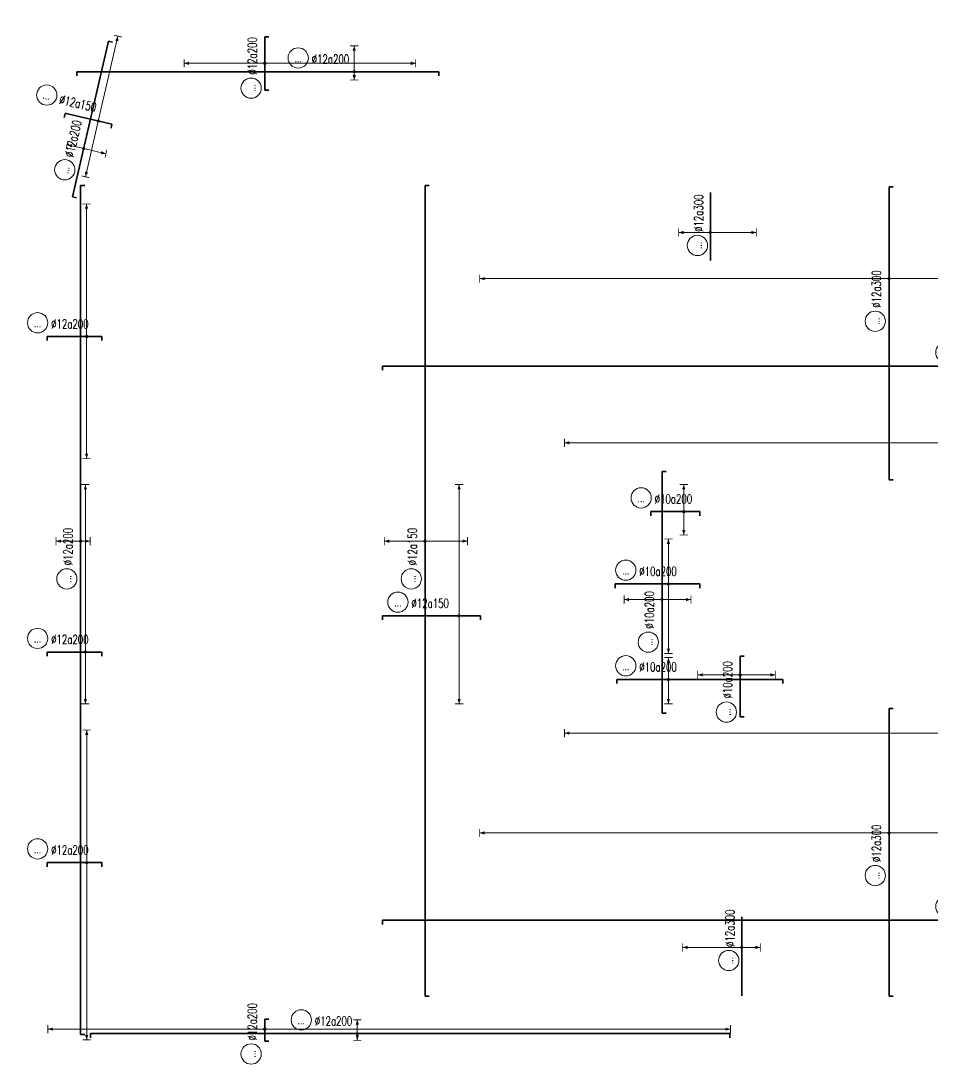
# Model space of a CAD drawing. Header units: millimetres. Extents: x 125183 to 591045, y -24154 to 44743.
# Drawn here: x 251333 to 284777, y 6451 to 44743 of the extents above; entities that cross this region are included whole.
import ezdxf
from ezdxf.enums import TextEntityAlignment as Align

# ---------------------------------------------------------------- set-up
doc = ezdxf.new("R2010")
doc.units = ezdxf.units.MM
doc.layers.get('0').update_dxf_attribs({"lineweight": 20})
for name, color, linetype, lineweight in [('NDC_S_DIM', 1, 'Continuous', 15), ('NDC_S_REBAR', 4, 'Continuous', 35), ('NDC_S_VN TEXT', 7, 'Continuous', 20)]:
    doc.layers.add(name, color=color, linetype=linetype, lineweight=lineweight)
doc.styles.add('ARIAL', font='arial.ttf', dxfattribs={"width": 0.7})
doc.styles.add('NDC_ROMANS', font='romans.shx', dxfattribs={"width": 0.7})

# ---------------------------------------------------------------- blocks, each defined once
blk = doc.blocks.new('*U18')
h = blk.add_hatch(color=6)
edge = h.paths.add_edge_path()
edge.add_arc((-75.12, 0), 0.3, 0, 360)
at = {"layer": 'NDC_S_DIM', "color": 6}
for q in [(-75.12, 48.62), (-75.12, -12.04)]:
    blk.add_line((-75.12, 0), q, dxfattribs=at)
for points in [[(-76.12, 48.62, 0.2, 0.2, 0), (-74.12, 48.62, 0, 0, 0)], [(-76.12, -12.04, 0.2, 0.2, 0), (-74.12, -12.04, 0, 0, 0)]]:
    blk.add_lwpolyline(points, format="xyseb", dxfattribs=at)
at = {"layer": 'NDC_S_DIM'}
blk.add_circle((-82.75, 3.36), 2.48, dxfattribs=at)
at = {"layer": 'NDC_S_DIM', "color": 6}
blk.add_circle((-75.12, 0), 0.3, dxfattribs=at)
for points in [[(-75.52, 47.42), (-75.12, 48.62), (-74.72, 47.42)], [(-75.52, -10.84), (-75.12, -12.04), (-74.72, -10.84)]]:
    blk.add_solid(points, dxfattribs=at)
at = {"layer": 'NDC_S_REBAR'}
for p, q in [((0, 0), (-220.62, 0)), ((-220.62, 0), (-220.62, -1)), ((0, 0), (133.05, 0)), ((133.05, 0), (133.05, -1)), ((-220.62, -1), (-220.62, -1)), ((133.05, -1), (133.05, -1))]:
    blk.add_line(p, q, dxfattribs=at)
at = {"layer": 'NDC_S_VN TEXT', "style": 'ARIAL', "width": 0.7}
blk.add_attdef('KHT', text='', height=2.2, dxfattribs=at).set_placement((-82.75, 3.36), align=Align.MIDDLE_CENTER)
at = {"layer": 'NDC_S_VN TEXT', "color": 3, "style": 'NDC_ROMANS', "width": 0.7}
blk.add_attdef('DKT', (-79.45, 1.98), '', height=2.2, dxfattribs=at)
blk = doc.blocks.new('*U19')
h = blk.add_hatch(color=6)
edge = h.paths.add_edge_path()
edge.add_arc((9.35, 0), 0.3, 0, 360)
at = {"layer": 'NDC_S_DIM', "color": 6}
for q in [(9.35, 32.14), (9.35, -21.53)]:
    blk.add_line((9.35, 0), q, dxfattribs=at)
for points in [[(8.35, 32.14, 0.2, 0.2, 0), (10.35, 32.14, 0, 0, 0)], [(8.35, -21.53, 0.2, 0.2, 0), (10.35, -21.53, 0, 0, 0)]]:
    blk.add_lwpolyline(points, format="xyseb", dxfattribs=at)
at = {"layer": 'NDC_S_DIM'}
blk.add_circle((-5.62, 3.36), 2.48, dxfattribs=at)
at = {"layer": 'NDC_S_DIM', "color": 6}
blk.add_circle((9.35, 0), 0.3, dxfattribs=at)
for points in [[(8.95, 30.94), (9.35, 32.14), (9.75, 30.94)], [(8.95, -20.33), (9.35, -21.53), (9.75, -20.33)]]:
    blk.add_solid(points, dxfattribs=at)
at = {"layer": 'NDC_S_REBAR'}
for p, q in [((0, 0), (-9.43, 0)), ((-9.43, 0), (-9.43, -1)), ((0, 0), (14.57, 0)), ((14.57, 0), (14.57, -1)), ((-9.43, -1), (-9.43, -1)), ((14.57, -1), (14.57, -1))]:
    blk.add_line(p, q, dxfattribs=at)
at = {"layer": 'NDC_S_VN TEXT', "style": 'ARIAL', "width": 0.7}
blk.add_attdef('KHT', text='', height=2.2, dxfattribs=at).set_placement((-5.62, 3.36), align=Align.MIDDLE_CENTER)
at = {"layer": 'NDC_S_VN TEXT', "color": 3, "style": 'NDC_ROMANS', "width": 0.7}
blk.add_attdef('DKT', (-2.32, 1.98), '', height=2.2, dxfattribs=at)
blk = doc.blocks.new('*U25')
h = blk.add_hatch(color=6)
edge = h.paths.add_edge_path()
edge.add_arc((4.81, 0), 0.3, 0, 360)
at = {"layer": 'NDC_S_DIM', "color": 6}
for q in [(4.81, 100.13), (4.81, -224.54)]:
    blk.add_line((4.81, 0), q, dxfattribs=at)
for points in [[(3.81, 100.13, 0.2, 0.2, 0), (5.81, 100.13, 0, 0, 0)], [(3.81, -224.54, 0.2, 0.2, 0), (5.81, -224.54, 0, 0, 0)]]:
    blk.add_lwpolyline(points, format="xyseb", dxfattribs=at)
at = {"layer": 'NDC_S_DIM'}
blk.add_circle((-5.62, 3.36), 2.48, dxfattribs=at)
at = {"layer": 'NDC_S_DIM', "color": 6}
blk.add_circle((4.81, 0), 0.3, dxfattribs=at)
for points in [[(4.41, 98.93), (4.81, 100.13), (5.21, 98.93)], [(4.41, -223.34), (4.81, -224.54), (5.21, -223.34)]]:
    blk.add_solid(points, dxfattribs=at)
at = {"layer": 'NDC_S_REBAR'}
for p, q in [((0, 0), (-35.1, 0)), ((-35.1, 0), (-35.1, -1)), ((0, 0), (35.24, 0)), ((35.24, 0), (35.24, -1)), ((-35.1, -1), (-35.1, -1)), ((35.24, -1), (35.24, -1))]:
    blk.add_line(p, q, dxfattribs=at)
at = {"layer": 'NDC_S_VN TEXT', "style": 'ARIAL', "width": 0.7}
blk.add_attdef('KHT', text='', height=2.2, dxfattribs=at).set_placement((-5.62, 3.36), align=Align.MIDDLE_CENTER)
at = {"layer": 'NDC_S_VN TEXT', "color": 3, "style": 'NDC_ROMANS', "width": 0.7}
blk.add_attdef('DKT', (-2.32, 1.98), '', height=2.2, dxfattribs=at)
blk = doc.blocks.new('*U26')
h = blk.add_hatch(color=6)
edge = h.paths.add_edge_path()
edge.add_arc((3.25, 0), 0.3, 0, 360)
at = {"layer": 'NDC_S_DIM', "color": 6}
for q in [(3.25, 9.94), (3.25, -10.4)]:
    blk.add_line((3.25, 0), q, dxfattribs=at)
for points in [[(2.25, 9.94, 0.2, 0.2, 0), (4.25, 9.94, 0, 0, 0)], [(2.25, -10.4, 0.2, 0.2, 0), (4.25, -10.4, 0, 0, 0)]]:
    blk.add_lwpolyline(points, format="xyseb", dxfattribs=at)
at = {"layer": 'NDC_S_DIM'}
blk.add_circle((-5.98, 3.36), 2.48, dxfattribs=at)
at = {"layer": 'NDC_S_DIM', "color": 6}
blk.add_circle((3.25, 0), 0.3, dxfattribs=at)
for points in [[(2.85, 8.74), (3.25, 9.94), (3.65, 8.74)], [(2.85, -9.2), (3.25, -10.4), (3.65, -9.2)]]:
    blk.add_solid(points, dxfattribs=at)
at = {"layer": 'NDC_S_REBAR'}
for p, q in [((0, 0), (-108.06, 0)), ((-108.06, 0), (-108.06, -1)), ((0, 0), (90.27, 0)), ((90.27, 0), (90.27, -1)), ((-108.06, -1), (-108.06, -1)), ((90.27, -1), (90.27, -1))]:
    blk.add_line(p, q, dxfattribs=at)
at = {"layer": 'NDC_S_VN TEXT', "style": 'ARIAL', "width": 0.7}
blk.add_attdef('KHT', text='', height=2.2, dxfattribs=at).set_placement((-5.98, 3.36), align=Align.MIDDLE_CENTER)
at = {"layer": 'NDC_S_VN TEXT', "color": 3, "style": 'NDC_ROMANS', "width": 0.7}
blk.add_attdef('DKT', (-2.68, 1.98), '', height=2.2, dxfattribs=at)
blk = doc.blocks.new('*U27')
h = blk.add_hatch(color=6)
edge = h.paths.add_edge_path()
edge.add_arc((4.81, 0), 0.3, 0, 360)
at = {"layer": 'NDC_S_DIM', "color": 6}
for q in [(4.81, 100.13), (4.81, -175.21)]:
    blk.add_line((4.81, 0), q, dxfattribs=at)
for points in [[(3.81, 100.13, 0.2, 0.2, 0), (5.81, 100.13, 0, 0, 0)], [(3.81, -175.21, 0.2, 0.2, 0), (5.81, -175.21, 0, 0, 0)]]:
    blk.add_lwpolyline(points, format="xyseb", dxfattribs=at)
at = {"layer": 'NDC_S_DIM'}
blk.add_circle((-5.62, 3.36), 2.48, dxfattribs=at)
at = {"layer": 'NDC_S_DIM', "color": 6}
blk.add_circle((4.81, 0), 0.3, dxfattribs=at)
for points in [[(4.41, 98.93), (4.81, 100.13), (5.21, 98.93)], [(4.41, -174.01), (4.81, -175.21), (5.21, -174.01)]]:
    blk.add_solid(points, dxfattribs=at)
at = {"layer": 'NDC_S_REBAR'}
for p, q in [((0, 0), (-44.4, 0)), ((-44.4, 0), (-44.4, -1)), ((0, 0), (27.27, 0)), ((27.27, 0), (27.27, -1)), ((-44.4, -1), (-44.4, -1)), ((27.27, -1), (27.27, -1))]:
    blk.add_line(p, q, dxfattribs=at)
at = {"layer": 'NDC_S_VN TEXT', "style": 'ARIAL', "width": 0.7}
blk.add_attdef('KHT', text='', height=2.2, dxfattribs=at).set_placement((-5.62, 3.36), align=Align.MIDDLE_CENTER)
at = {"layer": 'NDC_S_VN TEXT', "color": 3, "style": 'NDC_ROMANS', "width": 0.7}
blk.add_attdef('DKT', (-2.32, 1.98), '', height=2.2, dxfattribs=at)
blk = doc.blocks.new('*U20')
h = blk.add_hatch(color=6)
edge = h.paths.add_edge_path()
edge.add_arc((4.81, 0), 0.3, 0, 360)
at = {"layer": 'NDC_S_DIM', "color": 6}
for q in [(4.81, 5.38), (4.81, -5.95)]:
    blk.add_line((4.81, 0), q, dxfattribs=at)
for points in [[(3.81, 5.38, 0.2, 0.2, 0), (5.81, 5.38, 0, 0, 0)], [(3.81, -5.95, 0.2, 0.2, 0), (5.81, -5.95, 0, 0, 0)]]:
    blk.add_lwpolyline(points, format="xyseb", dxfattribs=at)
at = {"layer": 'NDC_S_DIM'}
blk.add_circle((-5.62, 3.36), 2.48, dxfattribs=at)
at = {"layer": 'NDC_S_DIM', "color": 6}
blk.add_circle((4.81, 0), 0.3, dxfattribs=at)
for points in [[(4.41, 4.18), (4.81, 5.38), (5.21, 4.18)], [(4.41, -4.75), (4.81, -5.95), (5.21, -4.75)]]:
    blk.add_solid(points, dxfattribs=at)
at = {"layer": 'NDC_S_REBAR'}
for p, q in [((0, 0), (-7.85, 0)), ((-7.85, 0), (-7.85, -1)), ((0, 0), (32.82, 0)), ((32.82, 0), (32.82, -1)), ((-7.85, -1), (-7.85, -1)), ((32.82, -1), (32.82, -1))]:
    blk.add_line(p, q, dxfattribs=at)
at = {"layer": 'NDC_S_VN TEXT', "style": 'ARIAL', "width": 0.7}
blk.add_attdef('KHT', text='', height=2.2, dxfattribs=at).set_placement((-5.62, 3.36), align=Align.MIDDLE_CENTER)
at = {"layer": 'NDC_S_VN TEXT', "color": 3, "style": 'NDC_ROMANS', "width": 0.7}
blk.add_attdef('DKT', (-2.32, 1.98), '', height=2.2, dxfattribs=at)
blk = doc.blocks.new('*U21')
h = blk.add_hatch(color=6)
edge = h.paths.add_edge_path()
edge.add_arc((4.81, 0), 0.3, 0, 360)
at = {"layer": 'NDC_S_DIM', "color": 6}
for q in [(4.81, 10.99), (4.81, -17.01)]:
    blk.add_line((4.81, 0), q, dxfattribs=at)
for points in [[(3.81, 10.99, 0.2, 0.2, 0), (5.81, 10.99, 0, 0, 0)], [(3.81, -17.01, 0.2, 0.2, 0), (5.81, -17.01, 0, 0, 0)]]:
    blk.add_lwpolyline(points, format="xyseb", dxfattribs=at)
at = {"layer": 'NDC_S_DIM'}
blk.add_circle((-5.62, 3.36), 2.48, dxfattribs=at)
at = {"layer": 'NDC_S_DIM', "color": 6}
blk.add_circle((4.81, 0), 0.3, dxfattribs=at)
for points in [[(4.41, 9.79), (4.81, 10.99), (5.21, 9.79)], [(4.41, -15.81), (4.81, -17.01), (5.21, -15.81)]]:
    blk.add_solid(points, dxfattribs=at)
at = {"layer": 'NDC_S_REBAR'}
for p, q in [((0, 0), (-8.18, 0)), ((-8.18, 0), (-8.18, -1)), ((0, 0), (12.48, 0)), ((12.48, 0), (12.48, -1)), ((-8.18, -1), (-8.18, -1)), ((12.48, -1), (12.48, -1))]:
    blk.add_line(p, q, dxfattribs=at)
at = {"layer": 'NDC_S_VN TEXT', "style": 'ARIAL', "width": 0.7}
blk.add_attdef('KHT', text='', height=2.2, dxfattribs=at).set_placement((-5.62, 3.36), align=Align.MIDDLE_CENTER)
at = {"layer": 'NDC_S_VN TEXT', "color": 3, "style": 'NDC_ROMANS', "width": 0.7}
blk.add_attdef('DKT', (-2.32, 1.98), '', height=2.2, dxfattribs=at)
blk = doc.blocks.new('*U22')
h = blk.add_hatch(color=6)
edge = h.paths.add_edge_path()
edge.add_arc((4.81, 0), 0.3, 0, 360)
at = {"layer": 'NDC_S_DIM', "color": 6}
for q in [(4.81, 6.63), (4.81, -5.71)]:
    blk.add_line((4.81, 0), q, dxfattribs=at)
for points in [[(3.81, 6.63, 0.2, 0.2, 0), (5.81, 6.63, 0, 0, 0)], [(3.81, -5.71, 0.2, 0.2, 0), (5.81, -5.71, 0, 0, 0)]]:
    blk.add_lwpolyline(points, format="xyseb", dxfattribs=at)
at = {"layer": 'NDC_S_DIM'}
blk.add_circle((-5.62, 3.36), 2.48, dxfattribs=at)
at = {"layer": 'NDC_S_DIM', "color": 6}
blk.add_circle((4.81, 0), 0.3, dxfattribs=at)
for points in [[(4.41, 5.43), (4.81, 6.63), (5.21, 5.43)], [(4.41, -4.51), (4.81, -5.71), (5.21, -4.51)]]:
    blk.add_solid(points, dxfattribs=at)
at = {"layer": 'NDC_S_REBAR'}
for p, q in [((0, 0), (-3.28, 0)), ((-3.28, 0), (-3.28, -1)), ((0, 0), (8.72, 0)), ((8.72, 0), (8.72, -1)), ((-3.28, -1), (-3.28, -1)), ((8.72, -1), (8.72, -1))]:
    blk.add_line(p, q, dxfattribs=at)
at = {"layer": 'NDC_S_VN TEXT', "style": 'ARIAL', "width": 0.7}
blk.add_attdef('KHT', text='', height=2.2, dxfattribs=at).set_placement((-5.62, 3.36), align=Align.MIDDLE_CENTER)
at = {"layer": 'NDC_S_VN TEXT', "color": 3, "style": 'NDC_ROMANS', "width": 0.7}
blk.add_attdef('DKT', (-2.32, 1.98), '', height=2.2, dxfattribs=at)
blk = doc.blocks.new('*U30')
h = blk.add_hatch(color=6)
edge = h.paths.add_edge_path()
edge.add_arc((4.81, 0), 0.3, 0, 360)
at = {"layer": 'NDC_S_DIM', "color": 6}
for q in [(4.81, 9.26), (4.81, -7.07)]:
    blk.add_line((4.81, 0), q, dxfattribs=at)
for points in [[(3.81, 9.26, 0.2, 0.2, 0), (5.81, 9.26, 0, 0, 0)], [(3.81, -7.07, 0.2, 0.2, 0), (5.81, -7.07, 0, 0, 0)]]:
    blk.add_lwpolyline(points, format="xyseb", dxfattribs=at)
at = {"layer": 'NDC_S_DIM'}
blk.add_circle((-5.62, 3.36), 2.48, dxfattribs=at)
at = {"layer": 'NDC_S_DIM', "color": 6}
blk.add_circle((4.81, 0), 0.3, dxfattribs=at)
for points in [[(4.41, 8.06), (4.81, 9.26), (5.21, 8.06)], [(4.41, -5.87), (4.81, -7.07), (5.21, -5.87)]]:
    blk.add_solid(points, dxfattribs=at)
at = {"layer": 'NDC_S_REBAR'}
for p, q in [((0, 0), (-23.03, 0)), ((-23.03, 0), (-23.03, -1)), ((0, 0), (36.12, 0)), ((36.12, 0), (36.12, -1)), ((-23.03, -1), (-23.03, -1)), ((36.12, -1), (36.12, -1))]:
    blk.add_line(p, q, dxfattribs=at)
at = {"layer": 'NDC_S_VN TEXT', "style": 'ARIAL', "width": 0.7}
blk.add_attdef('KHT', text='', height=2.2, dxfattribs=at).set_placement((-5.62, 3.36), align=Align.MIDDLE_CENTER)
at = {"layer": 'NDC_S_VN TEXT', "color": 3, "style": 'NDC_ROMANS', "width": 0.7}
blk.add_attdef('DKT', (-2.32, 1.98), '', height=2.2, dxfattribs=at)
blk = doc.blocks.new('*U23')
h = blk.add_hatch(color=6)
edge = h.paths.add_edge_path()
edge.add_arc((-75.12, 0), 0.3, 0, 360)
at = {"layer": 'NDC_S_DIM', "color": 6}
for q in [(-75.12, 36.04), (-75.12, -24.63)]:
    blk.add_line((-75.12, 0), q, dxfattribs=at)
for points in [[(-76.12, 36.04, 0.2, 0.2, 0), (-74.12, 36.04, 0, 0, 0)], [(-76.12, -24.63, 0.2, 0.2, 0), (-74.12, -24.63, 0, 0, 0)]]:
    blk.add_lwpolyline(points, format="xyseb", dxfattribs=at)
at = {"layer": 'NDC_S_DIM'}
blk.add_circle((-82.75, 3.36), 2.48, dxfattribs=at)
at = {"layer": 'NDC_S_DIM', "color": 6}
blk.add_circle((-75.12, 0), 0.3, dxfattribs=at)
for points in [[(-75.52, 34.84), (-75.12, 36.04), (-74.72, 34.84)], [(-75.52, -23.43), (-75.12, -24.63), (-74.72, -23.43)]]:
    blk.add_solid(points, dxfattribs=at)
at = {"layer": 'NDC_S_REBAR'}
for p, q in [((0, 0), (-220.62, 0)), ((-220.62, 0), (-220.62, -1)), ((0, 0), (133.05, 0)), ((133.05, 0), (133.05, -1)), ((-220.62, -1), (-220.62, -1)), ((133.05, -1), (133.05, -1))]:
    blk.add_line(p, q, dxfattribs=at)
at = {"layer": 'NDC_S_VN TEXT', "style": 'ARIAL', "width": 0.7}
blk.add_attdef('KHT', text='', height=2.2, dxfattribs=at).set_placement((-82.75, 3.36), align=Align.MIDDLE_CENTER)
at = {"layer": 'NDC_S_VN TEXT', "color": 3, "style": 'NDC_ROMANS', "width": 0.7}
blk.add_attdef('DKT', (-79.45, 1.98), '', height=2.2, dxfattribs=at)
blk = doc.blocks.new('*U32')
h = blk.add_hatch(color=6)
edge = h.paths.add_edge_path()
edge.add_arc((3.48, 0), 0.3, 0, 360)
at = {"layer": 'NDC_S_DIM', "color": 6}
for q in [(3.48, 10.37), (3.48, -8.63)]:
    blk.add_line((3.48, 0), q, dxfattribs=at)
for points in [[(2.48, 10.37, 0.2, 0.2, 0), (4.48, 10.37, 0, 0, 0)], [(2.48, -8.63, 0.2, 0.2, 0), (4.48, -8.63, 0, 0, 0)]]:
    blk.add_lwpolyline(points, format="xyseb", dxfattribs=at)
at = {"layer": 'NDC_S_DIM'}
blk.add_circle((-5.62, 3.36), 2.48, dxfattribs=at)
at = {"layer": 'NDC_S_DIM', "color": 6}
blk.add_circle((3.48, 0), 0.3, dxfattribs=at)
for points in [[(3.08, 9.17), (3.48, 10.37), (3.88, 9.17)], [(3.08, -7.43), (3.48, -8.63), (3.88, -7.43)]]:
    blk.add_solid(points, dxfattribs=at)
at = {"layer": 'NDC_S_REBAR'}
for p, q in [((0, 0), (-6.77, 0)), ((-6.77, 0), (-6.77, -1)), ((0, 0), (8.03, 0)), ((8.03, 0), (8.03, -1)), ((-6.77, -1), (-6.77, -1)), ((8.03, -1), (8.03, -1))]:
    blk.add_line(p, q, dxfattribs=at)
at = {"layer": 'NDC_S_VN TEXT', "style": 'ARIAL', "width": 0.7}
blk.add_attdef('KHT', text='', height=2.2, dxfattribs=at).set_placement((-5.62, 3.36), align=Align.MIDDLE_CENTER)
at = {"layer": 'NDC_S_VN TEXT', "color": 3, "style": 'NDC_ROMANS', "width": 0.7}
blk.add_attdef('DKT', (-2.32, 1.98), '', height=2.2, dxfattribs=at)
blk = doc.blocks.new('*U38')
h = blk.add_hatch(color=6)
edge = h.paths.add_edge_path()
edge.add_arc((4.81, 0), 0.3, 0, 360)
at = {"layer": 'NDC_S_DIM', "color": 6}
for q in [(4.81, 113.18), (4.81, -141.4)]:
    blk.add_line((4.81, 0), q, dxfattribs=at)
for points in [[(3.81, 113.18, 0.2, 0.2, 0), (5.81, 113.18, 0, 0, 0)], [(3.81, -141.4, 0.2, 0.2, 0), (5.81, -141.4, 0, 0, 0)]]:
    blk.add_lwpolyline(points, format="xyseb", dxfattribs=at)
at = {"layer": 'NDC_S_DIM'}
blk.add_circle((-5.62, 3.36), 2.48, dxfattribs=at)
at = {"layer": 'NDC_S_DIM', "color": 6}
blk.add_circle((4.81, 0), 0.3, dxfattribs=at)
for points in [[(4.41, 111.98), (4.81, 113.18), (5.21, 111.98)], [(4.41, -140.2), (4.81, -141.4), (5.21, -140.2)]]:
    blk.add_solid(points, dxfattribs=at)
at = {"layer": 'NDC_S_REBAR'}
for p, q in [((0, 0), (-11.85, 0)), ((-11.85, 0), (-11.85, 0)), ((0, 0), (10.81, 0)), ((10.81, 0), (10.81, -1)), ((-11.85, 0), (-11.85, 0)), ((10.81, -1), (10.81, -1))]:
    blk.add_line(p, q, dxfattribs=at)
at = {"layer": 'NDC_S_VN TEXT', "style": 'ARIAL', "width": 0.7}
blk.add_attdef('KHT', text='', height=2.2, dxfattribs=at).set_placement((-5.62, 3.36), align=Align.MIDDLE_CENTER)
at = {"layer": 'NDC_S_VN TEXT', "color": 3, "style": 'NDC_ROMANS', "width": 0.7}
blk.add_attdef('DKT', (-2.32, 1.98), '', height=2.2, dxfattribs=at)
blk = doc.blocks.new('*U36')
h = blk.add_hatch(color=6)
edge = h.paths.add_edge_path()
edge.add_arc((6.53, 0), 0.3, 0, 360)
at = {"layer": 'NDC_S_DIM', "color": 6}
for q in [(6.53, 121.98), (6.53, -132.61)]:
    blk.add_line((6.53, 0), q, dxfattribs=at)
for points in [[(5.53, 121.98, 0.2, 0.2, 0), (7.53, 121.98, 0, 0, 0)], [(5.53, -132.61, 0.2, 0.2, 0), (7.53, -132.61, 0, 0, 0)]]:
    blk.add_lwpolyline(points, format="xyseb", dxfattribs=at)
at = {"layer": 'NDC_S_DIM'}
blk.add_circle((3.49, 3.36), 2.48, dxfattribs=at)
at = {"layer": 'NDC_S_DIM', "color": 6}
blk.add_circle((6.53, 0), 0.3, dxfattribs=at)
for points in [[(6.13, 120.78), (6.53, 121.98), (6.93, 120.78)], [(6.13, -131.41), (6.53, -132.61), (6.93, -131.41)]]:
    blk.add_solid(points, dxfattribs=at)
at = {"layer": 'NDC_S_REBAR'}
for p, q in [((0, 0), (-2.52, 0)), ((-2.52, 0), (-2.52, -1)), ((0, 0), (20.15, 0)), ((20.15, 0), (20.15, 0)), ((20.15, 0), (20.15, 0)), ((-2.52, -1), (-2.52, -1))]:
    blk.add_line(p, q, dxfattribs=at)
at = {"layer": 'NDC_S_VN TEXT', "style": 'ARIAL', "width": 0.7}
blk.add_attdef('KHT', text='', height=2.2, dxfattribs=at).set_placement((3.49, 3.36), align=Align.MIDDLE_CENTER)
at = {"layer": 'NDC_S_VN TEXT', "color": 3, "style": 'NDC_ROMANS', "width": 0.7}
blk.add_attdef('DKT', (6.79, 1.98), '', height=2.2, dxfattribs=at)
blk = doc.blocks.new('*U42')
h = blk.add_hatch(color=6)
edge = h.paths.add_edge_path()
edge.add_arc((-0.77, 0), 0.3, 0, 360)
at = {"layer": 'NDC_S_DIM', "color": 6}
for q in [(-0.77, 7.75), (-0.77, -11.25)]:
    blk.add_line((-0.77, 0), q, dxfattribs=at)
for points in [[(-1.77, 7.75, 0.2, 0.2, 0), (0.23, 7.75, 0, 0, 0)], [(-1.77, -11.25, 0.2, 0.2, 0), (0.23, -11.25, 0, 0, 0)]]:
    blk.add_lwpolyline(points, format="xyseb", dxfattribs=at)
at = {"layer": 'NDC_S_DIM'}
blk.add_circle((-3.93, 3.16), 2.48, dxfattribs=at)
at = {"layer": 'NDC_S_DIM', "color": 6}
blk.add_circle((-0.77, 0), 0.3, dxfattribs=at)
for points in [[(-1.17, 6.55), (-0.77, 7.75), (-0.37, 6.55)], [(-1.17, -10.05), (-0.77, -11.25), (-0.37, -10.05)]]:
    blk.add_solid(points, dxfattribs=at)
at = {"layer": 'NDC_S_REBAR'}
for p, q in [((0, 0), (-7.6, 0)), ((-7.6, 0), (-7.6, 0)), ((0, 0), (9.06, 0)), ((9.06, 0), (9.06, 0)), ((9.06, 0), (9.06, 0)), ((-7.6, 0), (-7.6, 0))]:
    blk.add_line(p, q, dxfattribs=at)
at = {"layer": 'NDC_S_VN TEXT', "style": 'ARIAL', "width": 0.7}
blk.add_attdef('KHT', text='', height=2.2, dxfattribs=at).set_placement((-3.93, 3.16), align=Align.MIDDLE_CENTER)
at = {"layer": 'NDC_S_VN TEXT', "color": 3, "style": 'NDC_ROMANS', "width": 0.7}
blk.add_attdef('DKT', (-0.63, 1.78), '', height=2.2, dxfattribs=at)
blk = doc.blocks.new('*U39')
h = blk.add_hatch(color=6)
edge = h.paths.add_edge_path()
edge.add_arc((4.94, 0), 0.3, 0, 360)
at = {"layer": 'NDC_S_DIM', "color": 6}
for q in [(4.94, 14.43), (4.94, -4.57)]:
    blk.add_line((4.94, 0), q, dxfattribs=at)
for points in [[(3.94, 14.43, 0.2, 0.2, 0), (5.94, 14.43, 0, 0, 0)], [(3.94, -4.57, 0.2, 0.2, 0), (5.94, -4.57, 0, 0, 0)]]:
    blk.add_lwpolyline(points, format="xyseb", dxfattribs=at)
at = {"layer": 'NDC_S_DIM'}
blk.add_circle((1.74, 3.16), 2.48, dxfattribs=at)
at = {"layer": 'NDC_S_DIM', "color": 6}
blk.add_circle((4.94, 0), 0.3, dxfattribs=at)
for points in [[(4.54, 13.23), (4.94, 14.43), (5.34, 13.23)], [(4.54, -3.37), (4.94, -4.57), (5.34, -3.37)]]:
    blk.add_solid(points, dxfattribs=at)
at = {"layer": 'NDC_S_REBAR'}
for p, q in [((0, 0), (-6.94, 0)), ((-6.94, 0), (-6.94, 0)), ((0, 0), (12.4, 0)), ((12.4, 0), (12.4, 0)), ((12.4, 0), (12.4, 0)), ((-6.94, 0), (-6.94, 0))]:
    blk.add_line(p, q, dxfattribs=at)
at = {"layer": 'NDC_S_VN TEXT', "style": 'ARIAL', "width": 0.7}
blk.add_attdef('KHT', text='', height=2.2, dxfattribs=at).set_placement((1.74, 3.16), align=Align.MIDDLE_CENTER)
at = {"layer": 'NDC_S_VN TEXT', "color": 3, "style": 'NDC_ROMANS', "width": 0.7}
blk.add_attdef('DKT', (5.04, 1.78), '', height=2.2, dxfattribs=at)
blk = doc.blocks.new('*U64')
h = blk.add_hatch(color=6)
edge = h.paths.add_edge_path()
edge.add_arc((3.25, 0), 0.3, 0, 360)
at = {"layer": 'NDC_S_DIM', "color": 6}
for q in [(3.25, 6), (3.25, -2.33)]:
    blk.add_line((3.25, 0), q, dxfattribs=at)
for points in [[(2.25, 6, 0.2, 0.2, 0), (4.25, 6, 0, 0, 0)], [(2.25, -2.33, 0.2, 0.2, 0), (4.25, -2.33, 0, 0, 0)]]:
    blk.add_lwpolyline(points, format="xyseb", dxfattribs=at)
at = {"layer": 'NDC_S_DIM'}
blk.add_circle((-5.98, 3.36), 2.48, dxfattribs=at)
at = {"layer": 'NDC_S_DIM', "color": 6}
blk.add_circle((3.25, 0), 0.3, dxfattribs=at)
for points in [[(2.85, 4.8), (3.25, 6), (3.65, 4.8)], [(2.85, -1.13), (3.25, -2.33), (3.65, -1.13)]]:
    blk.add_solid(points, dxfattribs=at)
at = {"layer": 'NDC_S_REBAR'}
for p, q in [((0, 0), (-117.49, 0)), ((-117.49, 0), (-117.49, -1)), ((0, 0), (90.27, 0)), ((90.27, 0), (90.27, -1)), ((-117.49, -1), (-117.49, -1)), ((90.27, -1), (90.27, -1))]:
    blk.add_line(p, q, dxfattribs=at)
at = {"layer": 'NDC_S_VN TEXT', "style": 'ARIAL', "width": 0.7}
blk.add_attdef('KHT', text='', height=2.2, dxfattribs=at).set_placement((-5.98, 3.36), align=Align.MIDDLE_CENTER)
at = {"layer": 'NDC_S_VN TEXT', "color": 3, "style": 'NDC_ROMANS', "width": 0.7}
blk.add_attdef('DKT', (-2.68, 1.98), '', height=2.2, dxfattribs=at)
blk = doc.blocks.new('*U141')
h = blk.add_hatch(color=6)
edge = h.paths.add_edge_path()
edge.add_arc((6.36, 0), 0.3, 0, 360)
at = {"layer": 'NDC_S_DIM', "color": 6}
for q in [(6.36, 32.45), (6.36, -29.88)]:
    blk.add_line((6.36, 0), q, dxfattribs=at)
for points in [[(5.36, 32.45, 0.2, 0.2, 0), (7.36, 32.45, 0, 0, 0)], [(5.36, -29.88, 0.2, 0.2, 0), (7.36, -29.88, 0, 0, 0)]]:
    blk.add_lwpolyline(points, format="xyseb", dxfattribs=at)
at = {"layer": 'NDC_S_DIM'}
blk.add_circle((-5.62, 3.36), 2.48, dxfattribs=at)
at = {"layer": 'NDC_S_DIM', "color": 6}
blk.add_circle((6.36, 0), 0.3, dxfattribs=at)
for points in [[(5.96, 31.25), (6.36, 32.45), (6.76, 31.25)], [(5.96, -28.68), (6.36, -29.88), (6.76, -28.68)]]:
    blk.add_solid(points, dxfattribs=at)
at = {"layer": 'NDC_S_REBAR'}
for p, q in [((0, 0), (-3.28, 0)), ((-3.28, 0), (-3.28, -1)), ((0, 0), (10.06, 0)), ((10.06, 0), (10.06, -1)), ((-3.28, -1), (-3.28, -1)), ((10.06, -1), (10.06, -1))]:
    blk.add_line(p, q, dxfattribs=at)
at = {"layer": 'NDC_S_VN TEXT', "style": 'ARIAL', "width": 0.7}
blk.add_attdef('KHT', text='', height=2.2, dxfattribs=at).set_placement((-5.62, 3.36), align=Align.MIDDLE_CENTER)
at = {"layer": 'NDC_S_VN TEXT', "color": 3, "style": 'NDC_ROMANS', "width": 0.7}
blk.add_attdef('DKT', (-2.32, 1.98), '', height=2.2, dxfattribs=at)
blk = doc.blocks.new('*U66')
h = blk.add_hatch(color=6)
edge = h.paths.add_edge_path()
edge.add_arc((6.07, 0), 0.3, 0, 360)
at = {"layer": 'NDC_S_DIM', "color": 6}
for q in [(6.07, 41), (6.07, -12.67)]:
    blk.add_line((6.07, 0), q, dxfattribs=at)
for points in [[(5.07, 41, 0.2, 0.2, 0), (7.07, 41, 0, 0, 0)], [(5.07, -12.67, 0.2, 0.2, 0), (7.07, -12.67, 0, 0, 0)]]:
    blk.add_lwpolyline(points, format="xyseb", dxfattribs=at)
at = {"layer": 'NDC_S_DIM'}
blk.add_circle((-5.62, 3.36), 2.48, dxfattribs=at)
at = {"layer": 'NDC_S_DIM', "color": 6}
blk.add_circle((6.07, 0), 0.3, dxfattribs=at)
for points in [[(5.67, 39.8), (6.07, 41), (6.47, 39.8)], [(5.67, -11.47), (6.07, -12.67), (6.47, -11.47)]]:
    blk.add_solid(points, dxfattribs=at)
at = {"layer": 'NDC_S_REBAR'}
for p, q in [((0, 0), (-3.28, 0)), ((-3.28, 0), (-3.28, -1)), ((0, 0), (10.06, 0)), ((10.06, 0), (10.06, -1)), ((-3.28, -1), (-3.28, -1)), ((10.06, -1), (10.06, -1))]:
    blk.add_line(p, q, dxfattribs=at)
at = {"layer": 'NDC_S_VN TEXT', "style": 'ARIAL', "width": 0.7}
blk.add_attdef('KHT', text='', height=2.2, dxfattribs=at).set_placement((-5.62, 3.36), align=Align.MIDDLE_CENTER)
at = {"layer": 'NDC_S_VN TEXT', "color": 3, "style": 'NDC_ROMANS', "width": 0.7}
blk.add_attdef('DKT', (-2.32, 1.98), '', height=2.2, dxfattribs=at)
blk = doc.blocks.new('*U140')
h = blk.add_hatch(color=6)
edge = h.paths.add_edge_path()
edge.add_arc((6.39, 0), 0.3, 0, 360)
at = {"layer": 'NDC_S_DIM', "color": 6}
for q in [(6.39, 32.45), (6.39, -43.37)]:
    blk.add_line((6.39, 0), q, dxfattribs=at)
for points in [[(5.39, 32.45, 0.2, 0.2, 0), (7.39, 32.45, 0, 0, 0)], [(5.39, -43.37, 0.2, 0.2, 0), (7.39, -43.37, 0, 0, 0)]]:
    blk.add_lwpolyline(points, format="xyseb", dxfattribs=at)
at = {"layer": 'NDC_S_DIM'}
blk.add_circle((-5.62, 3.36), 2.48, dxfattribs=at)
at = {"layer": 'NDC_S_DIM', "color": 6}
blk.add_circle((6.39, 0), 0.3, dxfattribs=at)
for points in [[(5.99, 31.25), (6.39, 32.45), (6.79, 31.25)], [(5.99, -42.17), (6.39, -43.37), (6.79, -42.17)]]:
    blk.add_solid(points, dxfattribs=at)
at = {"layer": 'NDC_S_REBAR'}
for p, q in [((0, 0), (-3.28, 0)), ((-3.28, 0), (-3.28, -1)), ((0, 0), (10.06, 0)), ((10.06, 0), (10.06, -1)), ((-3.28, -1), (-3.28, -1)), ((10.06, -1), (10.06, -1))]:
    blk.add_line(p, q, dxfattribs=at)
at = {"layer": 'NDC_S_VN TEXT', "style": 'ARIAL', "width": 0.7}
blk.add_attdef('KHT', text='', height=2.2, dxfattribs=at).set_placement((-5.62, 3.36), align=Align.MIDDLE_CENTER)
at = {"layer": 'NDC_S_VN TEXT', "color": 3, "style": 'NDC_ROMANS', "width": 0.7}
blk.add_attdef('DKT', (-2.32, 1.98), '', height=2.2, dxfattribs=at)
blk = doc.blocks.new('*U67')
h = blk.add_hatch(color=6)
edge = h.paths.add_edge_path()
edge.add_arc((0.1, 0), 0.3, 0, 360)
at = {"layer": 'NDC_S_DIM', "color": 6}
for q in [(0.1, 53.09), (0.1, -113.91)]:
    blk.add_line((0.1, 0), q, dxfattribs=at)
for points in [[(-0.9, 53.09, 0.2, 0.2, 0), (1.1, 53.09, 0, 0, 0)], [(-0.9, -113.91, 0.2, 0.2, 0), (1.1, -113.91, 0, 0, 0)]]:
    blk.add_lwpolyline(points, format="xyseb", dxfattribs=at)
at = {"layer": 'NDC_S_DIM'}
blk.add_circle((-5.98, 3.36), 2.48, dxfattribs=at)
at = {"layer": 'NDC_S_DIM', "color": 6}
blk.add_circle((0.1, 0), 0.3, dxfattribs=at)
for points in [[(-0.3, 51.89), (0.1, 53.09), (0.5, 51.89)], [(-0.3, -112.71), (0.1, -113.91), (0.5, -112.71)]]:
    blk.add_solid(points, dxfattribs=at)
at = {"layer": 'NDC_S_REBAR'}
for p, q in [((0, 0), (-2.8, 0)), ((-2.8, 0), (-2.8, -1)), ((0, 0), (2.54, 0)), ((2.54, 0), (2.54, -1)), ((-2.8, -1), (-2.8, -1)), ((2.54, -1), (2.54, -1))]:
    blk.add_line(p, q, dxfattribs=at)
at = {"layer": 'NDC_S_VN TEXT', "style": 'ARIAL', "width": 0.7}
blk.add_attdef('KHT', text='', height=2.2, dxfattribs=at).set_placement((-5.98, 3.36), align=Align.MIDDLE_CENTER)
at = {"layer": 'NDC_S_VN TEXT', "color": 3, "style": 'NDC_ROMANS', "width": 0.7}
blk.add_attdef('DKT', (-2.68, 1.98), '', height=2.2, dxfattribs=at)
blk = doc.blocks.new('*U69')
h = blk.add_hatch(color=6)
edge = h.paths.add_edge_path()
edge.add_arc((8.09, 0), 0.3, 0, 360)
at = {"layer": 'NDC_S_DIM', "color": 6}
for q in [(8.09, 3.36), (8.09, -1.64)]:
    blk.add_line((8.09, 0), q, dxfattribs=at)
for points in [[(7.09, 3.36, 0.2, 0.2, 0), (9.09, 3.36, 0, 0, 0)], [(7.09, -1.64, 0.2, 0.2, 0), (9.09, -1.64, 0, 0, 0)]]:
    blk.add_lwpolyline(points, format="xyseb", dxfattribs=at)
at = {"layer": 'NDC_S_DIM'}
blk.add_circle((-5.62, 3.36), 2.48, dxfattribs=at)
at = {"layer": 'NDC_S_DIM', "color": 6}
blk.add_circle((8.09, 0), 0.3, dxfattribs=at)
for points in [[(7.69, 2.16), (8.09, 3.36), (8.49, 2.16)], [(7.69, -0.44), (8.09, -1.64), (8.49, -0.44)]]:
    blk.add_solid(points, dxfattribs=at)
at = {"layer": 'NDC_S_REBAR'}
for p, q in [((0, 0), (-57.17, 0)), ((-57.17, 0), (-57.17, -1)), ((0, 0), (99.22, 0)), ((99.22, 0), (99.22, -1)), ((-57.17, -1), (-57.17, -1)), ((99.22, -1), (99.22, -1))]:
    blk.add_line(p, q, dxfattribs=at)
at = {"layer": 'NDC_S_VN TEXT', "style": 'ARIAL', "width": 0.7}
blk.add_attdef('KHT', text='', height=2.2, dxfattribs=at).set_placement((-5.62, 3.36), align=Align.MIDDLE_CENTER)
at = {"layer": 'NDC_S_VN TEXT', "color": 3, "style": 'NDC_ROMANS', "width": 0.7}
blk.add_attdef('DKT', (-2.32, 1.98), '', height=2.2, dxfattribs=at)
blk = doc.blocks.new('*U70')
h = blk.add_hatch(color=6)
edge = h.paths.add_edge_path()
edge.add_arc((0.1, 0), 0.3, 0, 360)
at = {"layer": 'NDC_S_DIM', "color": 6}
for q in [(0.1, 19.76), (0.1, -36.91)]:
    blk.add_line((0.1, 0), q, dxfattribs=at)
for points in [[(-0.9, 19.76, 0.2, 0.2, 0), (1.1, 19.76, 0, 0, 0)], [(-0.9, -36.91, 0.2, 0.2, 0), (1.1, -36.91, 0, 0, 0)]]:
    blk.add_lwpolyline(points, format="xyseb", dxfattribs=at)
at = {"layer": 'NDC_S_DIM'}
blk.add_circle((-5.98, 3.36), 2.48, dxfattribs=at)
at = {"layer": 'NDC_S_DIM', "color": 6}
blk.add_circle((0.1, 0), 0.3, dxfattribs=at)
for points in [[(-0.3, 18.56), (0.1, 19.76), (0.5, 18.56)], [(-0.3, -35.71), (0.1, -36.91), (0.5, -35.71)]]:
    blk.add_solid(points, dxfattribs=at)
at = {"layer": 'NDC_S_REBAR'}
for p, q in [((0, 0), (-6.46, 0)), ((-6.46, 0), (-6.46, -1)), ((0, 0), (6.54, 0)), ((6.54, 0), (6.54, -1)), ((-6.46, -1), (-6.46, -1)), ((6.54, -1), (6.54, -1))]:
    blk.add_line(p, q, dxfattribs=at)
at = {"layer": 'NDC_S_VN TEXT', "style": 'ARIAL', "width": 0.7}
blk.add_attdef('KHT', text='', height=2.2, dxfattribs=at).set_placement((-5.98, 3.36), align=Align.MIDDLE_CENTER)
at = {"layer": 'NDC_S_VN TEXT', "color": 3, "style": 'NDC_ROMANS', "width": 0.7}
blk.add_attdef('DKT', (-2.68, 1.98), '', height=2.2, dxfattribs=at)
blk = doc.blocks.new('*U71')
h = blk.add_hatch(color=6)
edge = h.paths.add_edge_path()
edge.add_arc((8.09, 0), 0.3, 0, 360)
at = {"layer": 'NDC_S_DIM', "color": 6}
for q in [(8.09, 21.32), (8.09, -13.99)]:
    blk.add_line((8.09, 0), q, dxfattribs=at)
for points in [[(7.09, 21.32, 0.2, 0.2, 0), (9.09, 21.32, 0, 0, 0)], [(7.09, -13.99, 0.2, 0.2, 0), (9.09, -13.99, 0, 0, 0)]]:
    blk.add_lwpolyline(points, format="xyseb", dxfattribs=at)
at = {"layer": 'NDC_S_DIM'}
blk.add_circle((-5.62, 3.36), 2.48, dxfattribs=at)
at = {"layer": 'NDC_S_DIM', "color": 6}
blk.add_circle((8.09, 0), 0.3, dxfattribs=at)
for points in [[(7.69, 20.12), (8.09, 21.32), (8.49, 20.12)], [(7.69, -12.79), (8.09, -13.99), (8.49, -12.79)]]:
    blk.add_solid(points, dxfattribs=at)
at = {"layer": 'NDC_S_REBAR'}
for p, q in [((0, 0), (-0.22, 0)), ((-0.22, 0), (-0.22, -1)), ((0, 0), (11.53, 0)), ((11.53, 0), (11.53, -1)), ((-0.22, -1), (-0.22, -1)), ((11.53, -1), (11.53, -1))]:
    blk.add_line(p, q, dxfattribs=at)
at = {"layer": 'NDC_S_VN TEXT', "style": 'ARIAL', "width": 0.7}
blk.add_attdef('KHT', text='', height=2.2, dxfattribs=at).set_placement((-5.62, 3.36), align=Align.MIDDLE_CENTER)
at = {"layer": 'NDC_S_VN TEXT', "color": 3, "style": 'NDC_ROMANS', "width": 0.7}
blk.add_attdef('DKT', (-2.32, 1.98), '', height=2.2, dxfattribs=at)
blk = doc.blocks.new('*U72')
h = blk.add_hatch(color=6)
edge = h.paths.add_edge_path()
edge.add_arc((8.09, 0), 0.3, 0, 360)
at = {"layer": 'NDC_S_DIM', "color": 6}
for q in [(8.09, 6.32), (8.09, -2.01)]:
    blk.add_line((8.09, 0), q, dxfattribs=at)
for points in [[(7.09, 6.32, 0.2, 0.2, 0), (9.09, 6.32, 0, 0, 0)], [(7.09, -2.01, 0.2, 0.2, 0), (9.09, -2.01, 0, 0, 0)]]:
    blk.add_lwpolyline(points, format="xyseb", dxfattribs=at)
at = {"layer": 'NDC_S_DIM'}
blk.add_circle((-5.62, 3.36), 2.48, dxfattribs=at)
at = {"layer": 'NDC_S_DIM', "color": 6}
blk.add_circle((8.09, 0), 0.3, dxfattribs=at)
for points in [[(7.69, 5.12), (8.09, 6.32), (8.49, 5.12)], [(7.69, -0.81), (8.09, -2.01), (8.49, -0.81)]]:
    blk.add_solid(points, dxfattribs=at)
at = {"layer": 'NDC_S_REBAR'}
for p, q in [((0, 0), (-59.78, 0)), ((-59.78, 0), (-59.78, -1)), ((0, 0), (28.81, 0)), ((28.81, 0), (28.81, -1)), ((-59.78, -1), (-59.78, -1)), ((28.81, -1), (28.81, -1))]:
    blk.add_line(p, q, dxfattribs=at)
at = {"layer": 'NDC_S_VN TEXT', "style": 'ARIAL', "width": 0.7}
blk.add_attdef('KHT', text='', height=2.2, dxfattribs=at).set_placement((-5.62, 3.36), align=Align.MIDDLE_CENTER)
at = {"layer": 'NDC_S_VN TEXT', "color": 3, "style": 'NDC_ROMANS', "width": 0.7}
blk.add_attdef('DKT', (-2.32, 1.98), '', height=2.2, dxfattribs=at)
blk = doc.blocks.new('*U73')
h = blk.add_hatch(color=6)
edge = h.paths.add_edge_path()
edge.add_arc((0.1, 0), 0.3, 0, 360)
at = {"layer": 'NDC_S_DIM', "color": 6}
for q in [(0.1, 4.19), (0.1, -5.56)]:
    blk.add_line((0.1, 0), q, dxfattribs=at)
for points in [[(-0.9, 4.19, 0.2, 0.2, 0), (1.1, 4.19, 0, 0, 0)], [(-0.9, -5.56, 0.2, 0.2, 0), (1.1, -5.56, 0, 0, 0)]]:
    blk.add_lwpolyline(points, format="xyseb", dxfattribs=at)
at = {"layer": 'NDC_S_DIM'}
blk.add_circle((-5.98, 3.36), 2.48, dxfattribs=at)
at = {"layer": 'NDC_S_DIM', "color": 6}
blk.add_circle((0.1, 0), 0.3, dxfattribs=at)
for points in [[(-0.3, 2.99), (0.1, 4.19), (0.5, 2.99)], [(-0.3, -4.36), (0.1, -5.56), (0.5, -4.36)]]:
    blk.add_solid(points, dxfattribs=at)
at = {"layer": 'NDC_S_REBAR'}
for p, q in [((0, 0), (-12.04, 0)), ((-12.04, 0), (-12.04, -1)), ((0, 0), (27.1, 0)), ((27.1, 0), (27.1, -1)), ((-12.04, -1), (-12.04, -1)), ((27.1, -1), (27.1, -1))]:
    blk.add_line(p, q, dxfattribs=at)
at = {"layer": 'NDC_S_VN TEXT', "style": 'ARIAL', "width": 0.7}
blk.add_attdef('KHT', text='', height=2.2, dxfattribs=at).set_placement((-5.98, 3.36), align=Align.MIDDLE_CENTER)
at = {"layer": 'NDC_S_VN TEXT', "color": 3, "style": 'NDC_ROMANS', "width": 0.7}
blk.add_attdef('DKT', (-2.68, 1.98), '', height=2.2, dxfattribs=at)

msp = doc.modelspace()

# ---------------------------------------------------------------- block references
at = {"layer": 'NDC_S_REBAR', "xscale": 150, "yscale": 150, "zscale": 150}
for name, p, rotation, values in [('*U71', (252992, 41339), 347.0000000000015, {'KHT': '...', 'DKT': '%%c12a150'}), ('*U73', (253638, 40038), 76.99999999999855, {'KHT': '...', 'DKT': '%%c12a200'}), ('*U70', (260288, 43170), 90, {'KHT': '...', 'DKT': '%%c12a200'}), ('*U64', (253525, 25159), 90, {'KHT': '...', 'DKT': '%%c12a200'}), ('*U26', (266166, 25159), 90, {'KHT': '...', 'DKT': '%%c12a150'}), ('*U27', (283194, 34560), 90, {'KHT': '...', 'DKT': '%%c12a300'}), ('*U42', (276637, 37090), 90, {'KHT': '...', 'DKT': '%%c12a300'}), ('*U36', (289583, 28278), 90, {'KHT': '...', 'DKT': '%%c14a300'}), ('*U30', (274864, 22782), 90, {'KHT': '...', 'DKT': '%%c10a200'}), ('*U32', (277730, 20216), 90, {'KHT': '...', 'DKT': '%%c10a200'}), ('*U25', (283194, 14215), 90, {'KHT': '...', 'DKT': '%%c12a300'}), ('*U38', (288264, 17878), 90, {'KHT': '...', 'DKT': '%%c14a300'}), ('*U39', (277787, 9994), 90, {'KHT': '...', 'DKT': '%%c12a300'}), ('*U67', (260288, 7720), 90, {'KHT': '...', 'DKT': '%%c12a200'})]:
    msp.add_blockref(name, p, dxfattribs=dict(at, rotation=rotation)).add_auto_attribs(values)
for name, p, values in [('*U72', (262355, 42877), {'KHT': '...', 'DKT': '%%c12a200'}), ('*U141', (252791, 33157), {'KHT': '...', 'DKT': '%%c12a200'}), ('*U23', (297693, 32069), {'KHT': '...', 'DKT': '%%c12a300'}), ('*U66', (252791, 21575), {'KHT': '...', 'DKT': '%%c12a200'}), ('*U19', (266014, 22904), {'KHT': '...', 'DKT': '%%c12a150'}), ('*U22', (274941, 26731), {'KHT': '...', 'DKT': '%%c10a200'}), ('*U21', (274377, 24077), {'KHT': '...', 'DKT': '%%c10a200'}), ('*U20', (274377, 20568), {'KHT': '...', 'DKT': '%%c10a200'}), ('*U18', (297693, 11732), {'KHT': '...', 'DKT': '%%c12a300'}), ('*U140', (252791, 13847), {'KHT': '...', 'DKT': '%%c12a200'}), ('*U69', (262468, 7571), {'KHT': '...', 'DKT': '%%c12a200'})]:
    msp.add_blockref(name, p, dxfattribs=at).add_auto_attribs(values)

doc.saveas('drawing.dxf')
